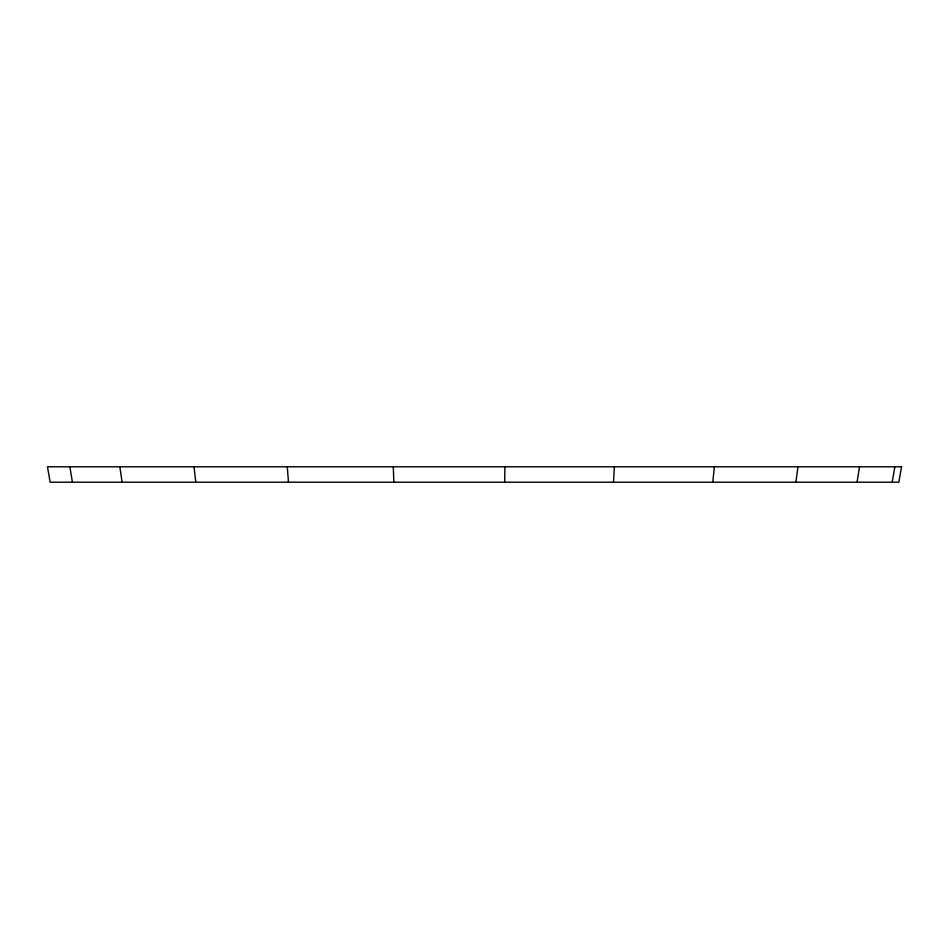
<?xml version="1.0" encoding="UTF-8"?>
<svg xmlns="http://www.w3.org/2000/svg" width="949" height="949" viewBox="0 0 949 949"><rect width="100%" height="100%" fill="white"/><g stroke="black" fill="none" stroke-linecap="round" stroke-linejoin="round"><path stroke-width="1.42" d="M504.678 482.211L504.88 466.789M613.481 482.211L614.371 466.789M712.806 482.211L714.336 466.789M795.891 482.211L797.955 466.789M857.077 482.211L859.521 466.789M892.19 482.211L894.86 466.789M69.858 466.789L72.432 482.211M119.847 466.789L122.101 482.211M194.011 466.789L195.791 482.211M287.286 466.789L288.472 482.211M393.313 466.789L393.823 482.211M901.55 466.789L898.833 482.211L50.167 482.211L47.45 466.789L901.55 466.789"/></g></svg>
